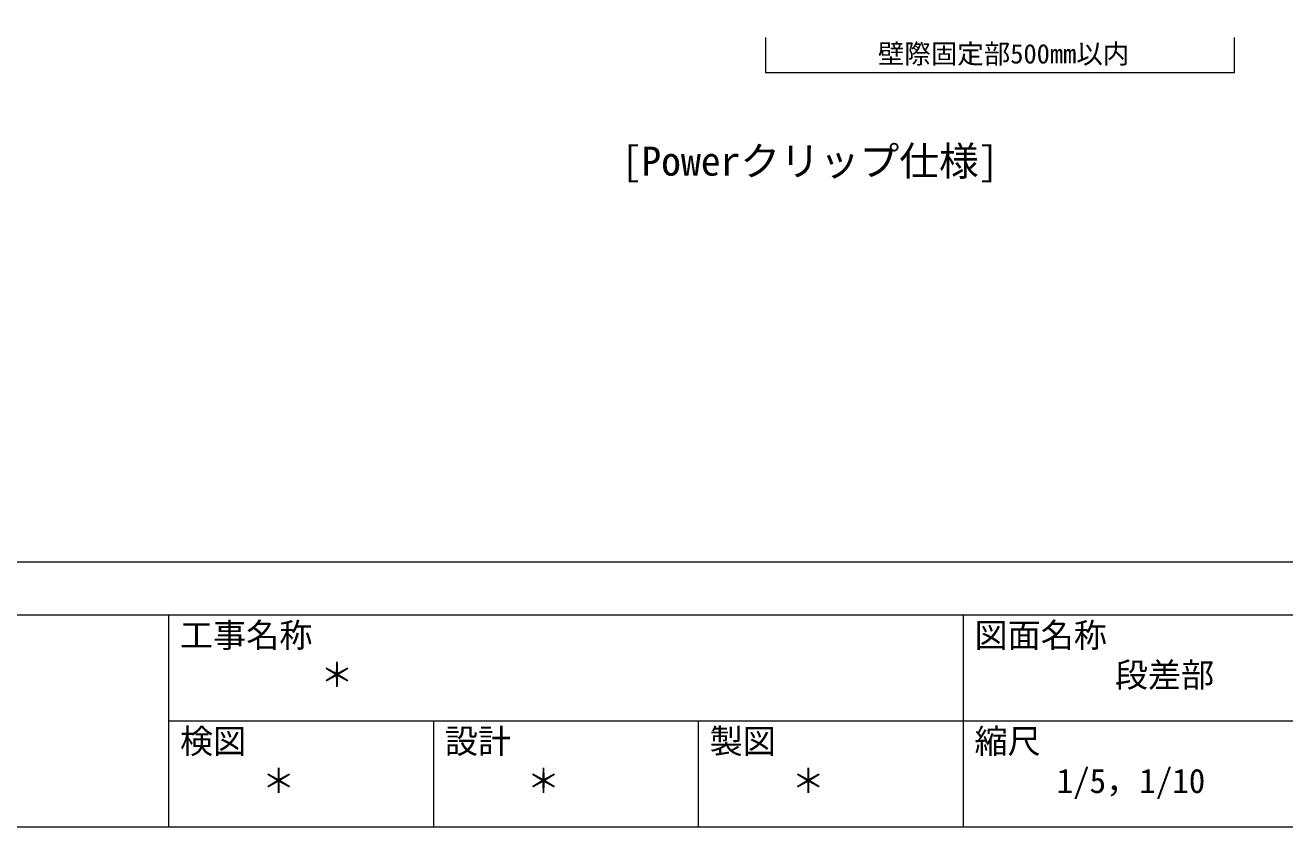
# Model space of a CAD drawing. Units: millimetres on the paper, with parts at other scales. Extents: x -196 to 194, y -140 to 138.
# Drawn here: x -1.8 to 93.4, y -137.5 to -77 of the extents above; entities that cross this region are included whole.
import ezdxf
from ezdxf.enums import TextEntityAlignment as Align

# ---------------------------------------------------------------- set-up
doc = ezdxf.new("R2010")
doc.units = ezdxf.units.MM
for name, color, linetype, lineweight in [('4-5_寸法', 4, 'Continuous', 9), ('F-3_野縁', 3, 'Continuous', 18), ('F-6_文字', 7, 'Continuous', 18)]:
    doc.layers.add(name, color=color, linetype=linetype, lineweight=lineweight)
doc.styles.add('ＭＳ ゴシック', font='')
doc.styles.get('ＭＳ ゴシック').set_extended_font_data('MS Gothic')

msp = doc.modelspace()

# ---------------------------------------------------------------- linework, layer by layer
at = {"layer": '4-5_寸法'}
for p, q in [((54.148, -77.878), (54.148, -80.556)), ((89.55, -77.878), (89.55, -80.556)), ((89.55, -80.556), (54.148, -80.556))]:
    msp.add_line(p, q, dxfattribs=at)
at = {"layer": 'F-3_野縁'}
for p, q in [((-191.926, -117.477), (190.074, -117.477)), ((-195.926, -121.477), (194.074, -121.477)), ((9.074, -121.477), (9.074, -137.477))]:
    msp.add_line(p, q, dxfattribs=at)
at = {"layer": 'F-3_野縁', "color": 7}
for p, q in [((69.074, -121.477), (69.074, -137.477)), ((9.074, -129.477), (194.074, -129.477)), ((29.074, -129.477), (29.074, -137.477)), ((49.074, -129.477), (49.074, -137.477))]:
    msp.add_line(p, q, dxfattribs=at)
at = {"layer": 'F-3_野縁'}
msp.add_lwpolyline([(-195.926, 137.523), (-195.926, -137.477), (194.074, -137.477)], dxfattribs=at)

# ---------------------------------------------------------------- texts
at = {"layer": '4-5_寸法', "style": 'ＭＳ ゴシック'}
msp.add_text('壁際固定部500mm以内', height=1.466, dxfattribs=at).set_placement((62.64, -80.29), align=Align.BOTTOM_LEFT)
at = {"layer": 'F-6_文字', "style": 'ＭＳ ゴシック'}
for s, height, p in [('[Powerクリップ仕様]', 2.199, (43.283, -88.977)), ('工事名称', 1.833, (9.937, -124.477)), ('図面名称', 1.833, (69.937, -124.477)), ('＊', 1.833, (20.537, -127.477)), ('段差部', 1.833, (80.537, -127.477)), ('検図', 1.833, (9.937, -132.477)), ('設計', 1.833, (29.937, -132.477)), ('製図', 1.833, (49.937, -132.477)), ('縮尺', 1.833, (69.937, -132.477)), ('＊', 1.833, (16.137, -135.477)), ('＊', 1.833, (36.137, -135.477)), ('＊', 1.833, (56.137, -135.477)), ('1/5，1/10', 1.833, (76.137, -135.477))]:
    msp.add_text(s, height=height, dxfattribs=at).set_placement(p, align=Align.BOTTOM_LEFT)

doc.saveas('drawing.dxf')
